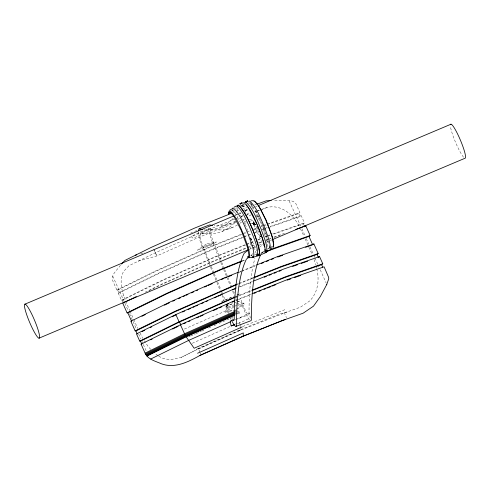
<?xml version="1.0" encoding="UTF-8"?>
<svg xmlns="http://www.w3.org/2000/svg" width="490" height="490" viewBox="0 0 490 490"><rect width="100%" height="100%" fill="white"/><g stroke="black" fill="none" stroke-linecap="round" stroke-linejoin="round"><path stroke-width="0.37" stroke-dasharray="2.45 1.84" d="M158.711 356.022C165.173 360.873 173.956 359.58 181.153 357.382L197.188 349.505L240.498 330.242L240.608 327.369M259.063 216.788L258.898 217.983A20.807 2.885 70 0 1 264.784 236.364M253.918 225.051L253.171 221.75L255.155 224.445L253.918 225.051L253.171 221.75L255.21 224.463L253.171 221.75L253.93 225.094L263.418 245.588M120.467 265.182C117.649 269.831 110.262 274.865 112.81 280.966L116.847 289.988L117.624 290.062L156.684 270.878L210.051 247.144L241.803 234.459M234.606 305.919L227.605 308.571L228.064 307.126L227.483 305.723M238.109 304.59L238.563 303.151M235.237 214.381L236.247 212.421M236.584 211.766L237.926 209.15M235.531 221.088L233.724 223.605M236.878 218.467L238.226 215.845M245.067 211.704L247.083 207.785M247.04 215.141L249.061 211.208M252.92 253.606L250.543 255.896M237.515 224.904A1463.03 219.459 70 0 1 211.766 229.265L211.086 229.142L200.588 233.124L200.018 234.931L200.594 238.991L202.168 244.21L211.006 265.752M211.086 229.142L210.663 229.718L210.663 232.756L211.778 237.558L221.511 261.776M239.567 213.224L240.149 212.446M244.479 204.269L242.997 205.561L242.654 204.82L240.762 205.567M232.125 219.465L233.222 218.301M253.949 224.996L255.21 224.463L253.171 221.75L253.992 225.112M236.345 309.521L243.769 303.053L244.185 304.253L237.577 308.786M259.602 247.162L262.548 244.847M261.237 253.514L264.177 251.205M232.358 210.743L233.926 209.567M267.271 224.536L298.741 213.56L299.905 212.666L295.868 203.644C291.795 197.874 279.668 201.813 273.396 200.557M268.618 227.544L300.082 216.568L301.246 215.674L304.474 222.889L303.31 223.783L271.129 235.01M268.471 248.908L269.261 248.332M244.069 219.085L242.783 220.01L239.898 213.56L240.817 213.083M251.707 206.835L252.993 206.063M251.18 214.773L248.13 216.531M245.227 210.639L247.205 209.536M234.894 219.079L197.458 234.036L154.148 253.299L128.913 265.776L123.376 271.693C117.386 284.61 124.742 298.618 129.734 310.525M202.339 233.877L212.342 230.214L210.247 228.383L200.747 231.721L191.106 236.517L193.195 238.342L203.43 233.412M236.388 318.88L240.376 317.453L249.392 313.036L250.28 317.881L241.294 322.353L236.541 324.019M181.153 357.382L194.989 350.503L198.205 348.384L199.938 352.255M116.847 289.988L156.224 270.645L210.259 246.617L241.98 233.938M245.668 244.963L214.62 257.366L161.259 281.101L122.2 300.284L121.422 300.211L118.194 292.996L157.572 273.653L211.607 249.624L243.328 236.946M118.194 292.996L118.972 293.069L158.031 273.886L211.392 250.151L243.144 237.466M122.825 296.009L123.645 295.605M121.422 300.211L160.8 280.868L214.834 256.84L245.851 244.443M145.169 292.212L162.141 283.875L216.176 259.847L246.488 247.732M148.899 290.839L162.6 284.108L215.968 260.374L247.015 247.971M263.357 251.976L261.544 252.828M190.506 233.209L192.576 232.291M184.35 329.066L235.555 306.532M235.041 311.291L237.117 310.366M235.384 312.087L238.844 310.55M234.998 313.171L237.074 312.246M237.766 311.94L239.151 311.328M235.2 313.9L237.295 312.963M237.993 312.657L239.396 312.032M235.378 314.482L239.561 312.62M237.558 313.974L239.647 313.049M188.57 336.979L189.949 336.367M190.641 336.06L195.467 333.911M196.159 333.604L200.992 331.454M201.678 331.148L205.132 329.611M208.581 328.079L210.651 327.155M214.106 325.623L216.176 324.699M218.932 323.474L232.738 317.336M239.812 317.649L240.902 317.189M192.27 343.288L230.557 326.26M235.427 324.092L239.604 322.236L239.892 323.7M316.724 268.734C319.633 279.815 318.041 292.708 309.576 301.044L300.431 307.187L287.128 311.922L278.902 314.304L238.893 330.285L198.009 348.47L199.161 351.048M198.058 348.996L239.292 330.658L287.128 311.922M248.069 202.29L248.454 202.125M237.374 207.938L235.371 208.115M235.175 215.361L238.704 213.873M239.408 213.573L240.817 212.979M245.049 211.19L247.873 209.996M252.105 208.213L254.923 207.019M255.627 206.725L257.042 206.125M249.183 249.41L255.529 246.733M259.057 245.245L262.579 243.751M266.107 242.262L269.635 240.774M270.339 240.48L271.748 239.88M250.592 255.952L251.934 255.388L250.935 255.615A40.701 40.229 86.1 0 0 252.871 255.308M270.039 247.738L272.722 246.605M224.389 300.382L220.966 301.828L233.804 296.248M225.075 300.088L232.603 296.903M237.393 294.876L240.131 293.718L234.508 295.966M238.293 305.368L243.769 303.053M233.62 212.501L235.035 211.937M194.646 231.372L196.753 230.533M235.604 218.791L239.132 217.382M236.131 222.399L197.531 237.828L156.647 256.007L138.119 261.17M242.691 233.657L246.213 232.248M246.917 231.966L249.741 230.845M253.263 229.436L257.495 227.746M261.017 226.337L262.426 225.774M244.626 233.332L246.035 232.768M253.796 229.663L257.324 228.254M244.032 236.664L251.082 233.846M254.61 232.438L258.132 231.035M262.364 229.345L263.773 228.781M243.855 237.185L247.383 235.77M248.087 235.488L251.615 234.079M255.143 232.67L258.671 231.262M246.556 244.161L250.084 242.752M250.788 242.47L253.606 241.343M257.838 239.659L260.656 238.532M264.888 236.842L266.297 236.278M246.372 244.682L249.9 243.273M250.611 242.991L254.139 241.576M257.667 240.167L261.195 238.759M265.427 237.068L266.836 236.505M247.199 247.45L254.953 244.351M258.475 242.942L262.003 241.533M265.525 240.131L267.638 239.285M247.72 247.689L254.775 244.865M259.008 243.175L261.832 242.048M266.064 240.357L267.479 239.794M241.631 261.017L245.153 259.608M260.668 253.41L264.19 252.001M242.146 261.256L244.969 260.129M239.757 271.687L241.166 271.123M241.87 270.841L255.266 265.488M238.857 272.489L240.97 271.644M241.674 271.362L255.082 266.009M237.013 284.127L238.422 283.563M239.126 283.281L253.226 277.646M236.805 284.647L238.22 284.084M238.924 283.802L253.036 278.167M238.354 287.128L252.454 281.499M240.272 286.809L252.264 282.019M235.947 296.597L251.456 290.405M235.733 297.13L237.852 296.285M238.557 295.997L251.26 290.925M235.88 300.168L251.388 293.976M235.672 300.701L237.785 299.849M238.489 299.568L251.192 294.496M242.721 326.524L285.027 309.625M240.853 205.647L243.689 204.624M242.109 206.903L245.606 205.573M237.154 211.086L238.802 210.461M245.049 210.59L247.848 209.53M241.141 216.611L243.083 215.876M220.629 227.195L231.133 223.213M245.747 221.272L244.339 221.805L246.899 228.524A27.177 3.767 70 0 1 247.603 230.527M249.275 219.936L252.803 218.601M257.029 216.996L259.149 216.194M222.154 231.378L232.658 227.397M244.087 223.593L246.201 222.797M250.433 221.192L253.257 220.12M251.56 223.716L255.057 222.387M251.768 223.722L254.573 222.662M228.456 313.753A21.768 3.02 70 0 1 225.559 306.299L233.485 303.298M234.171 303.034L236.241 302.25M236.927 301.993L241.264 300.566A15.398 2.138 70 0 0 246.85 312.975A15.398 2.138 70 0 0 249.018 312.694A1034.641 143.484 70 0 1 254.923 258.438M225.559 306.299L233.05 303.684M237.16 302.122L241.264 300.566M228.064 307.126L237.864 303.414M235.31 305.656L237.411 304.86M235.231 319.854L248.632 314.776M254.702 204.967L256.129 204.459M257.391 210.982L259.535 210.216M261.678 209.444L267.644 207.313C282.124 204.201 294.57 215.814 300.058 228.162M241.644 209.408L246.586 207.686M250.819 206.21L252.234 205.714M235.304 215.159L238.587 214.014M246.691 214.614L250.298 213.358M254.629 211.845L256.074 211.343M256.797 211.092L259.682 210.088M260.404 209.83L267.62 207.319M289.174 200.967L300.664 226.013M238.851 221.382L240.817 220.696M263.13 225.492L266.738 224.236M267.46 223.979L299.905 212.666M263.694 225.786L266.554 224.788M264.478 228.499L267.362 227.489M270.247 226.484L301.246 215.674M263.608 229.289L267.901 227.789M267.705 235.715L269.868 234.961M272.752 233.951L304.474 222.889M267.552 236.254L270.413 235.255M269.769 238.471L271.215 237.962M274.1 236.958L285.633 232.934M268.183 239.512L271.043 238.514M273.904 237.515L281.058 235.022M240.498 330.242L239.292 330.658L238.893 330.285M140.587 253.802L144.74 252.571M254.806 254.892L255.823 254.659M249.569 202.915L250.555 202.738M248.571 203.362L250.5 203.007M231.501 210.682L233.062 210.29L231.935 210.124M226.601 305.907L227.574 305.76M200.588 233.124L201.268 233.24A1463.03 219.459 70 0 0 233.718 223.587M158.056 355.63L154.779 353.572M260.87 236.823L259.192 234.759L260.87 236.823L259.945 234.814M250.549 239.316L251.431 240.186M150.798 349.382L148.311 346.767L144.391 340.838M250.194 238.557L251.456 240.106M252.136 205.053L250.788 203.276A31.127 4.484 67.1 0 0 249.569 202.156M250.843 203.442L252.185 205.206M254.022 224.922L253.171 221.75L255.155 224.445M254.09 225.106L253.171 221.75L255.057 224.445M254.132 224.837L253.171 221.75L254.923 224.475M254.218 225.082L253.171 221.75L255.014 224.714M254.377 225.032L253.171 221.75L254.769 224.524M254.543 224.965L253.171 221.75L254.874 224.806M300.401 228.799L303.941 236.149M255.657 210.565L260.968 221.382M255.676 210.675L256.729 212.678M255.229 224.5L254.678 223.434L259.633 234.147M140.06 333.047L142.762 338.333M254.433 224.665L253.171 221.75L254.604 224.585M253.171 221.75L254.714 224.886M272.238 247.462L272.397 246.55L269.041 247.971A40.701 40.229 86.1 0 1 267.46 249.147M255.964 214.975L257.164 217.542M250.641 237.828L256.65 250.807M250.635 237.944L251.566 239.953M253.471 247.34L256.319 253.489M298.741 213.56L300.082 216.568M303.31 223.783L303.849 224.984M301.907 228.793L305.019 235.751M306.262 238.532L308.749 244.094M309.999 246.874L313.416 254.524M313.729 255.223L314.66 257.305M314.972 258.003L317.771 264.263M318.084 264.955L319.015 267.044M320.264 269.825L326.175 283.036M305.172 238.9L308.553 246.458M308.859 247.144L312.24 254.708M284.145 312.473L286.454 317.636M153.958 249.465L156.843 255.921L153.762 249.557M200.226 352.898L201.09 354.834M130.04 311.211L133.421 318.77M133.727 319.455L137.727 328.392M112.725 276.06L124.595 302.593M124.907 303.292L128.343 310.972M129.593 313.765L136.465 329.127M138.652 334.015L140.838 338.902M142.088 341.695L143.025 343.79M143.337 344.488L146.461 351.471M117.624 290.062L118.972 293.069M122.2 300.284L123.008 302.085M257.097 227.25L257.997 229.332M242.342 204.728L245.925 213.003M241.025 205.273L241.613 206.627M261.299 222.025L262.756 225.559M263.02 226.264L263.926 228.383M221.799 262.475L224.402 268.79M224.69 269.488L231.917 287.018M233.65 291.225L234.226 292.628M235.672 296.138L236.541 298.239M220.476 261.813C216.537 250.678 209.959 240.088 208.795 228.113M220.763 262.518L223.367 268.826M223.654 269.531L230.882 287.06M232.615 291.268L234.061 294.778M235.794 298.98L236.376 300.382M211.294 266.456L213.897 272.765M214.185 273.469L217.37 281.18M217.658 281.885L220.837 289.596M221.995 292.401L225.173 300.113M210.265 266.499C206.266 255.112 199.504 244.32 198.297 232.095M210.553 267.197L213.156 273.512M213.444 274.21L216.623 281.928M216.911 282.626L220.672 291.74M220.959 292.444L221.823 294.545M222.117 295.25L224.138 300.156M226.454 305.766L227.605 308.571M259.473 220.8L255.657 211.907L251.872 205.886A36.352 5.451 70 0 0 250.31 204.459M264.141 229.05L265.188 231.831M265.39 232.474L266.193 234.594M250.525 238.024L251.278 240.094M314.047 259.584L316.044 265.17M266.137 234.532L267.938 240.222M268.024 240.78L268.961 244.755M253.52 247.64L253.832 248.963M240.033 324.435L240.461 326.634M316.179 265.88L316.589 268.018M264.098 251.266A40.701 40.229 86.1 0 1 260.509 253.061M269.096 245.539A30.925 4.459 67.1 0 1 269.188 249.557M242.397 206.743A40.701 39.145 7.9 0 1 245.27 205.849M232.799 211.9A40.701 39.145 7.9 0 1 234.398 210.786M236.933 209.236A40.701 39.145 7.9 0 1 237.809 208.764M242.997 205.561A31.458 4.533 67.1 0 1 243.346 203.736M269.169 245.68A31.127 4.484 67.1 0 1 269.42 248.289M232.297 209.904A59.762 57.477 7.9 0 1 233.026 209.457M463.565 157.21A18.449 2.658 67.1 0 1 455.682 142.639A18.449 2.658 67.1 0 1 450.457 126.451M231.096 319.566A21.768 3.02 70 0 1 230.227 317.765M250.108 242.605A20.807 2.885 70 0 1 250.096 248.614M233.081 319.964A15.398 2.138 70 0 1 232.04 318.586M229.057 312.73A15.398 2.138 70 0 1 226.46 306.183M249.404 319.811A21.768 3.02 70 0 1 240.37 300.689M261.942 223.575A27.177 3.767 70 0 1 267.73 247.995M232.125 219.453A1454.228 218.136 70 0 1 204.342 229.614M244.216 219.612A1463.03 219.459 70 0 1 243.15 220.623M241.509 222.043A1463.03 219.459 70 0 1 239.831 223.348M235.371 221.094A1454.228 218.136 70 0 1 214.112 225.571M242.624 215.471A1454.228 218.136 70 0 1 241.564 216.482M239.377 218.338A1454.228 218.136 70 0 1 237.693 219.594M203.203 246.819L202.75 248.265L213.248 244.283L213.701 242.838L203.203 246.819M206.266 244.051L197.243 250.237L216.341 242.005L206.266 244.051M235.776 310.017L224.965 312.21L224.604 311.162L235.776 310.017"/><path stroke-width="0.73" d="M198.309 230.876L199.05 228.904L209.549 224.922L210.363 225.063A1454.228 218.136 70 0 0 212.623 225.406M231.354 212.776L228.671 213.91L229.038 211.117L230.073 210.878C237.289 217.64 240.394 227.666 244.412 236.468C246.507 243.248 250.298 250.243 249.373 257.495C248.473 258.224 246.55 256.295 248.92 256.466M228.671 213.91L229.002 212.158L230 211.931L233.687 215.992L241.362 230.655L247.53 247.56L248.908 255.051L248.577 256.803L247.579 257.029M237.148 206.572L237.387 205.335L238.507 205.077C246.317 212.391 249.68 223.238 254.028 232.768C256.295 240.1 260.398 247.671 259.388 255.517L258.328 255.762L258.01 254.984A31.458 4.533 67.1 0 0 259.02 249.404M273.396 246.323L273.726 244.571L272.342 237.08L266.174 220.175L258.5 205.512L254.818 201.445L253.814 201.678M273.359 247.358C274.1 237.889 268.992 228.91 265.862 220.2C262.456 213.505 259.872 205.782 254.065 200.747M326.793 284.427L320.313 296.56L313.49 306.158L303.12 313.202L281.787 320.754L241.778 336.74L200.894 354.919C188.436 361.865 173.717 369.644 159.422 362.949C154.179 360.873 147.508 358.827 145.095 353.125L141.059 344.103L180.436 324.766L234.471 300.731M228.695 212.905L229.124 212.28M121.496 264.055L124.901 260.423L151.459 247.285L194.769 228.022L232.205 213.064M232.285 208.293L233.375 208.042C240.976 215.159 244.247 225.712 248.479 234.986C250.678 242.121 254.671 249.484 253.698 257.121L252.65 257.36L253.293 256.429M229.804 210.124L232.34 208.722M271.564 248.589L271.148 248.963M248.326 249.998L244.21 253.238L243.377 254.935A1034.641 143.484 70 0 0 234.208 318.304A15.398 2.138 70 0 1 233.081 319.964M248.779 257.281L246.433 259.124L245.631 260.766A1028.412 142.621 70 0 0 236.517 323.761L236.511 325.574A21.768 3.02 70 0 1 231.654 320.662M270.909 249.159L270.1 249.747M268.25 250.825L308.957 236.413L310.127 235.519L305.821 225.896L304.658 226.79L304.118 225.59M253.74 277.885L280.556 267.173L317.03 254.451L318.194 253.557L313.894 243.934L312.724 244.829L308.957 236.413M251.964 290.644L285.131 277.395L321.605 264.674L322.769 263.779L319.541 256.564L318.377 257.458L317.03 254.451M252.907 256.589L251.444 257.63L248.35 257.728M246.936 201.543L245.772 202.113L246.201 201.917M257.893 254.561L258.23 254.218L257.011 254.874M258.071 254.579C260.012 253.177 255.308 254.984 257.029 255.021M234.14 207.16L235.323 206.486M266.725 250.849L267.228 250.421L265.947 251.052M266.811 250.917C269.469 249.226 263.865 251.437 266.272 251.143M240.688 203.773L240.847 203.779M136.343 296.548L122.763 303.212L127.069 312.834L127.847 312.908L166.906 293.724L220.267 269.996L241.441 261.538M127.069 312.834L166.447 293.498L220.482 269.463L241.631 261.017M141.892 316.283L145.316 314.598M164.505 305.172L169.301 302.82M238.348 272.25L224.249 277.885L170.214 301.914L130.836 321.256L135.142 330.873L174.52 311.536L236.309 284.408M135.142 330.873L135.92 330.952L174.973 311.769L236.1 284.929M236.241 287.973L175.861 314.543L136.483 333.88L139.711 341.095L140.489 341.169L179.548 321.991L235.029 297.412M142.057 331.601L144.801 330.254M150.283 327.559L151.655 326.891M172.211 316.791L175.634 315.107M139.711 341.095L179.089 321.759L235.237 296.879M150.742 339.803L152.114 339.129M172.67 329.035L178.152 326.34M145.095 353.125L184.467 333.782L234.349 311.603M145.469 353.902L184.834 334.572L234.692 312.393M145.867 354.638L185.202 335.319L234.306 313.478M146.271 355.268L185.557 335.975L234.502 314.213M146.645 355.765L185.863 336.501L234.679 314.794M146.969 356.083L186.108 336.857L234.777 315.211M150.693 359.048L188.662 340.397L230.343 321.863L230.214 321.097L233.644 319.866M240.835 203.705L240.057 204.091L240.706 203.871M241.356 203.564L242.14 203.191L240.682 203.742M247.07 201.598L247.854 201.212L246.96 201.678M263.026 253.808L263.491 253.6M241.245 203.638L241.748 203.356L240.945 203.626M172.75 301.221L174.832 300.296M178.293 298.753L180.375 297.828M183.144 296.597L184.534 295.978M185.918 295.366L187.995 294.441M191.461 292.898L193.544 291.973M196.312 290.742L197.703 290.123M204.63 287.042L206.713 286.117M208.097 285.499L212.256 283.655M221.266 279.643L223.342 278.718M182.556 312.001L184.638 311.077M188.105 309.533L190.873 308.302M192.956 307.377L194.34 306.758M195.724 306.14L197.807 305.221M201.268 303.678L203.35 302.753M206.119 301.522L207.509 300.903M214.436 297.822L216.519 296.897M217.903 296.279L222.062 294.429M183.664 323.761L185.747 322.837M188.515 321.605L189.906 320.987M196.833 317.906L198.916 316.981M200.3 316.362L203.068 315.131M213.469 310.507L217.627 308.657M219.012 308.045L221.78 306.807M226.637 304.651L228.714 303.727M232.18 302.189L234.257 301.264M231.256 325.948L234.735 324.405M242.146 326.916L194.144 348.261L185.557 335.975L180.436 324.766M197.574 353.247L243.316 332.906L243.187 336.256L199.877 355.52M262.56 254.016L261.629 254.426M25.021 304.131L233.767 215.955M258.451 205.531L450.978 124.209M39.022 338.18A18.449 2.658 67.1 0 0 31.048 312.712A18.449 2.658 67.1 0 0 25.995 312.571A18.449 2.658 67.1 0 0 39.022 338.18L248.479 249.71M272.452 239.586L464.979 158.264A18.449 2.658 67.1 0 0 459.957 139.099A18.449 2.658 67.1 0 0 450.457 124.766M257.311 255.278L258.01 254.984M261.158 254.622L258.328 255.762M246.893 201.592L247.462 201.384L247.058 201.519M270.535 249.465L310.127 235.519M256.674 264.925L277.12 256.76L313.894 243.934M224.745 278.13L226.858 277.285M228.273 276.721L231.801 275.313M261.433 263.473L263.553 262.622M266.376 261.495L268.489 260.649M271.313 259.522L273.432 258.677M253.93 277.365L281.425 266.382L318.194 253.557M253.863 280.935L282.767 269.384L319.541 256.564M232.505 289.915L234.624 289.063M264.263 277.224L266.376 276.378M269.2 275.251L271.319 274.406M274.137 273.279L276.256 272.434M279.079 271.307L281.199 270.462M252.16 290.123L285.995 276.599L322.769 263.779M252.093 293.694L287.342 279.606L324.111 266.787L328.661 277.426L328.729 278.853L326.652 284.739M254.016 293.369L256.135 292.524M258.953 291.397L261.072 290.546M263.896 289.418L266.009 288.573M267.424 288.01L270.952 286.601M272.36 286.038L275.888 284.629M285.572 319.321L241.778 336.74M235.972 326.377L250.776 320.766A21.768 3.02 70 0 0 251.321 319.97L251.327 318.145A1028.412 142.621 70 0 1 260.435 255.155M256.846 204.201L266.352 200.79L271.215 200.575M234.502 324.735L231.102 325.93L230.343 321.863M295.727 229.418L305.821 225.896M277.683 257.048L282.687 255.302M305.576 247.321L312.014 245.08M292.628 266.438L297.632 264.692M301.209 263.442L307.647 261.201M287.189 280.151L290.766 278.902M294.343 277.659L300.78 275.411M256.062 256.442L257.562 256.062C258.353 245.894 252.871 236.247 249.514 226.895C245.851 219.71 243.077 211.417 236.842 206.008L235.727 206.266M135.424 255.155L136.704 254.831M248.7 201.359L249.796 201.108C257.391 208.226 260.662 218.779 264.894 228.052C267.099 235.188 271.086 242.55 270.113 250.188L269.065 250.427M244.835 202.419L245.949 202.162C253.698 209.42 257.029 220.188 261.348 229.639C263.596 236.915 267.669 244.43 266.67 252.215L265.617 252.46L266.021 252.234A59.762 59.063 86.1 0 0 266.419 252.007M243.003 202.964L244.13 202.701C251.94 210.02 255.296 220.868 259.645 230.392C261.911 237.73 266.015 245.3 265.01 253.146L263.951 253.385M250.996 200.845L253.526 200.631M141.059 344.103L141.837 344.176L140.489 341.169M199.05 228.904L199.865 229.044A1454.228 218.136 70 0 0 202.872 229.479M246.17 204.906L248.448 207.907M248.828 208.532L256.809 223.887M321.605 264.674L322.677 267.075M179.548 321.991L180.896 324.993M175.861 314.543L179.089 321.759M127.847 312.908L131.614 321.33M135.92 330.952L137.261 333.953M257.072 224.53L261.764 236.603M261.985 237.313L264.643 247.027M259.026 249.404C255.321 234.52 249.575 219.765 240.553 207.282A31.458 4.533 67.1 0 0 237.724 206.106M255.621 256.57A59.762 59.063 86.1 0 1 252.65 257.36M268.704 250.653A59.762 59.063 86.1 0 1 268.342 250.88M267.969 251.107A59.762 59.063 86.1 0 1 266.817 251.787M264.968 249.269A31.458 4.533 67.1 0 1 264.876 251.921M256.754 255.229C258.702 255.621 259.265 253.208 256.754 255.229M265.752 251.431C267.699 251.823 268.263 249.41 265.752 251.431M239.965 203.668L241.987 202.836L239.965 203.668M245.68 201.709L247.701 200.851L245.68 201.709"/></g></svg>
